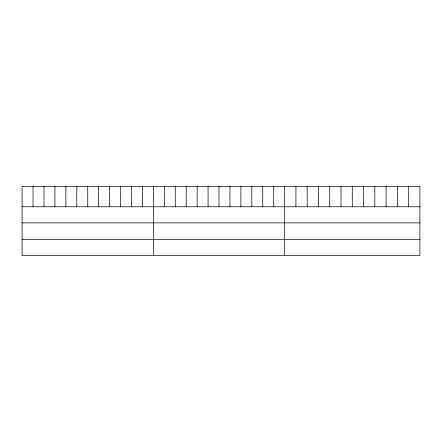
<?xml version="1.0" encoding="UTF-8"?>
<svg xmlns="http://www.w3.org/2000/svg" width="442" height="442" viewBox="0 0 442 442"><rect width="100%" height="100%" fill="white"/><g stroke="black" fill="none" stroke-linecap="round" stroke-linejoin="round"><path stroke-width="0.66" d="M419.9 206.768L419.9 255.609L22.1 255.609L22.1 186.391L419.9 186.391L419.9 206.768L22.1 206.768M22.1 222.884L419.9 222.884M22.1 239.492L419.9 239.492M408.629 186.391L408.629 206.768M397.358 186.391L397.358 206.768M386.087 186.391L386.087 206.768M374.816 186.391L374.816 206.768M363.545 186.391L363.545 206.768M352.274 186.391L352.274 206.768M341.003 186.391L341.003 206.768M329.732 186.391L329.732 206.768M318.461 186.391L318.461 206.768M307.19 186.391L307.19 206.768M295.919 186.391L295.919 206.768M284.648 186.391L284.648 255.609M273.708 186.391L273.708 206.768M262.769 186.391L262.769 206.768M251.829 186.391L251.829 206.768M240.89 186.391L240.89 206.768M229.95 186.391L229.95 206.768M219.011 186.391L219.011 206.768M208.072 186.391L208.072 206.768M197.132 186.391L197.132 206.768M186.192 186.391L186.192 206.768M175.253 186.391L175.253 206.768M164.313 186.391L164.313 206.768M153.374 186.391L153.374 255.609M142.435 186.391L142.435 206.768M131.495 186.391L131.495 206.768M120.555 186.391L120.555 206.768M109.616 186.391L109.616 206.768M98.676 186.391L98.676 206.768M87.737 186.391L87.737 206.768M76.797 186.391L76.797 206.768M65.858 186.391L65.858 206.768M54.919 186.391L54.919 206.768M43.979 186.391L43.979 206.768M33.039 186.391L33.039 206.768"/></g></svg>
